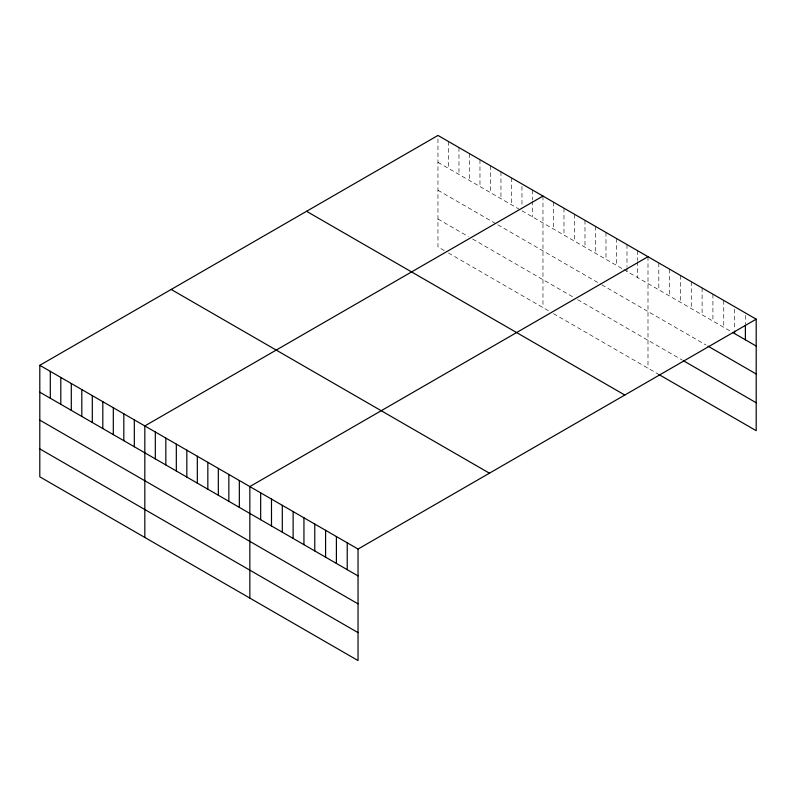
<?xml version="1.0" encoding="UTF-8"?>
<svg xmlns="http://www.w3.org/2000/svg" width="796" height="796" viewBox="0 0 796 796"><rect width="100%" height="100%" fill="white"/><g stroke="black" fill="none" stroke-linecap="round" stroke-linejoin="round"><path stroke-width="0.6" stroke-dasharray="3.98 2.98" d="M437.959 162.314L518.823 209M521.967 210.821L622.79 269.028M623.845 269.635L730.628 331.285M437.959 190.244L496.764 224.193M497.818 224.8L600.741 284.222M601.786 284.829L706.032 345.016M437.959 219.019L468.406 236.601M472.615 239.029L573.428 297.236M577.637 299.664L682.421 360.16M444.258 250.591L437.959 246.949L437.959 135.439M448.456 253.019L549.28 311.226M553.479 313.644L658.819 374.468M745.384 315.375L745.384 323.922M734.559 309.127L734.559 329.892M723.743 300.43L723.743 327.305M712.918 294.192L712.918 321.057M702.102 287.943L702.102 314.808M691.276 281.694L691.276 308.569M680.461 275.446L680.461 302.321M669.635 269.197L669.635 296.072M658.819 262.949L658.819 289.824M647.994 256.7L647.994 368.22M637.497 250.641L637.497 260.411M637.497 261.635L637.497 277.515M626.989 244.581L626.989 266.56M626.989 267.784L626.989 271.456M616.492 238.511L616.492 265.386M605.985 232.452L605.985 259.327M595.488 226.392L595.488 253.257M584.98 220.323L584.98 247.198M574.483 214.263L574.483 241.138M563.976 208.194L563.976 235.069M553.479 202.134L553.479 229.009M542.971 196.075L542.971 307.584M532.474 190.005L532.474 199.776M532.474 201L532.474 216.88M521.967 186.383L521.967 205.935M511.47 177.886L511.47 204.751M500.963 171.817L500.963 198.692M490.465 165.757L490.465 192.632M479.968 159.688L479.968 186.562M469.461 153.628L469.461 180.503M458.964 147.568L458.964 174.433M448.456 141.499L448.456 168.374"/><path stroke-width="1.19" d="M39.8 365.314L358.041 549.051L358.041 660.561L39.8 476.824L39.8 365.314L437.959 135.439L756.2 319.176L756.2 430.686L658.819 374.468M542.971 196.075L144.822 425.94L144.822 537.459M647.994 256.7L249.844 486.575L249.844 598.095M358.041 549.051L756.2 319.176M732.589 332.42L756.2 346.051M708.002 346.151L756.2 373.981M683.406 360.727L756.2 402.756M306.56 211.298L624.81 395.035M171.19 289.455L489.44 473.192M39.8 392.179L358.041 575.916M39.8 420.119L358.041 603.856M39.8 448.894L358.041 632.631M745.384 325.146L745.384 339.802M734.559 331.106L734.559 333.554M347.225 542.802L347.225 569.677M336.4 536.554L336.4 563.429M325.584 530.305L325.584 557.18M314.768 524.057L314.768 550.932M303.943 517.808L303.943 544.683M293.127 511.569L293.127 538.434M282.301 505.321L282.301 532.196M271.486 499.072L271.486 525.947M260.66 492.824L260.66 519.698M239.337 480.515L239.337 507.39M228.84 474.446L228.84 501.321M218.333 468.386L218.333 495.261M207.836 462.327L207.836 489.202M197.328 456.257L197.328 483.132M186.831 450.198L186.831 477.073M176.324 444.138L176.324 471.003M165.827 438.069L165.827 464.944M155.32 432.009L155.32 458.884M134.315 419.88L134.315 446.755M123.818 413.82L123.818 440.685M113.311 407.751L113.311 434.626M102.813 401.691L102.813 428.566M92.306 395.632L92.306 422.497M81.809 389.562L81.809 416.437M71.302 383.503L71.302 410.378M60.804 377.433L60.804 404.308M50.297 371.374L50.297 398.249"/></g></svg>
